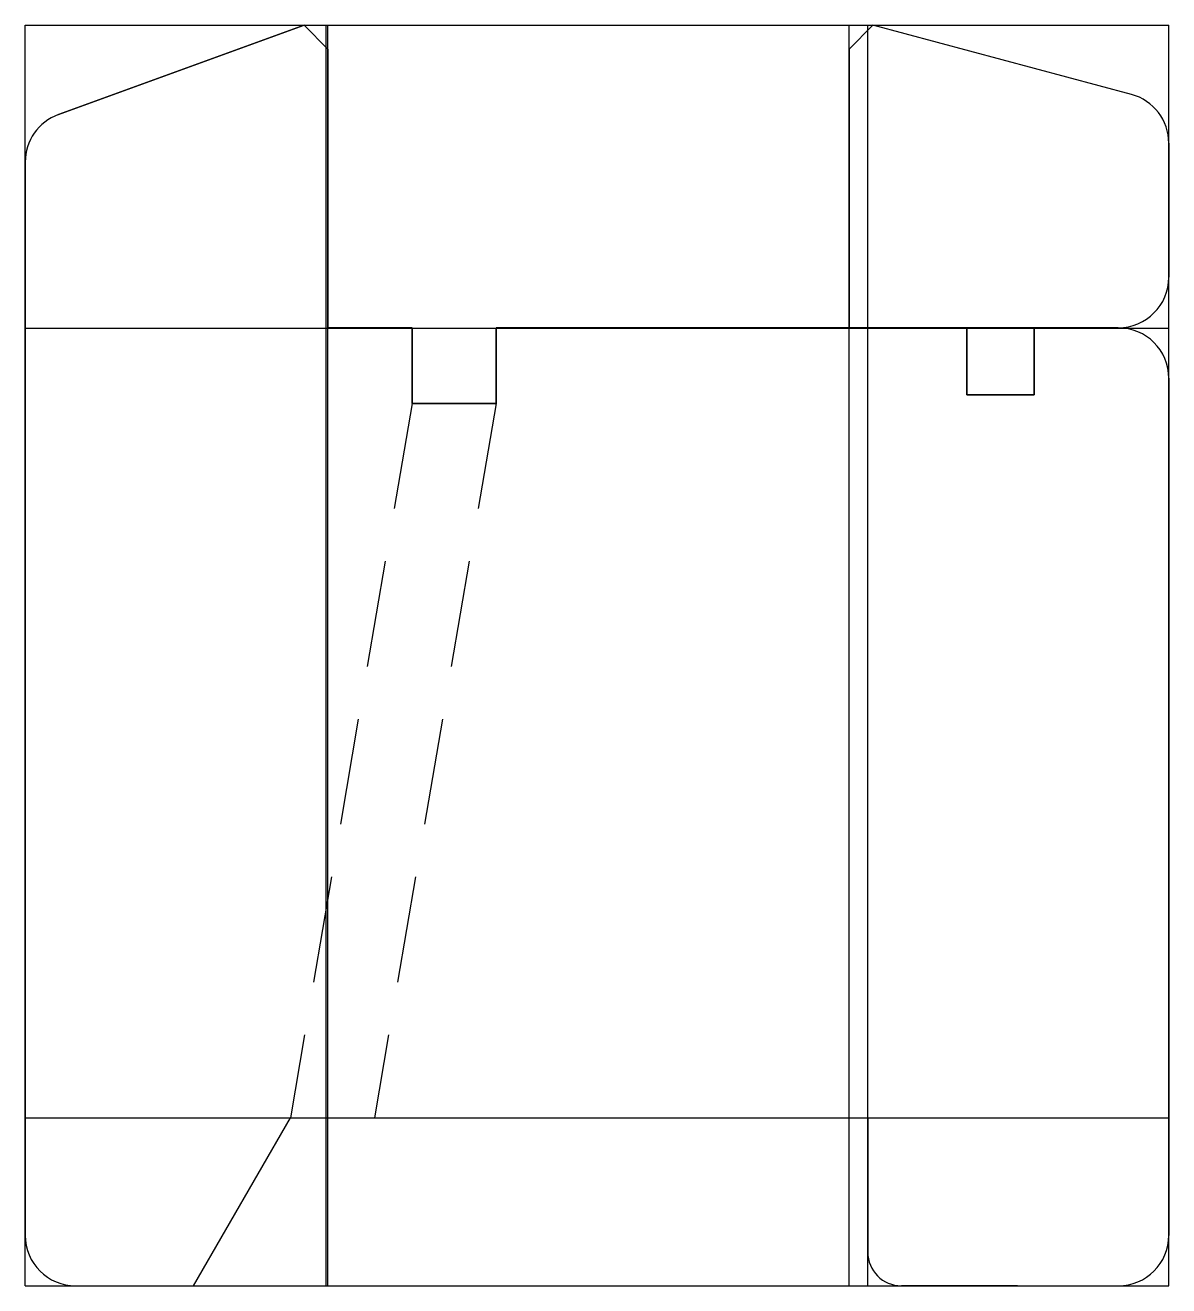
# Model space of a CAD drawing. Extents: x -7.2 to 60.8, y -7 to 68.
import ezdxf

# ---------------------------------------------------------------- set-up
doc = ezdxf.new("R2010")
doc.units = 0
doc.linetypes.add('HIDDEN', pattern=[9.525, 6.35, -3.175])
doc.layers.get('0').update_dxf_attribs({"linetype": 'CONTINUOUS'})

msp = doc.modelspace()

# ---------------------------------------------------------------- linework, layer by layer
at = {"linetype": 'CONTINUOUS'}
for p, q in [((-7.2, 68.03), (60.8, 68.03)), ((-7.2, -6.97), (-7.2, 68.03)), ((9.39, 68.03), (-5.23, 62.71)), ((-5.23, 62.71), (9.39, 68.03)), ((10.8, 66.61), (9.39, 68.03)), ((9.39, 68.03), (10.8, 66.61)), ((10.7, -6.97), (10.7, 68.03)), ((10.8, -6.97), (10.8, 68.03)), ((41.8, -6.97), (41.8, 68.03)), ((43.21, 68.03), (41.8, 66.61)), ((43.21, 68.03), (41.8, 66.61)), ((42.9, -6.97), (42.9, 68.03)), ((58.58, 63.91), (43.21, 68.03)), ((58.58, 63.91), (43.21, 68.03)), ((60.8, -6.97), (60.8, 68.03)), ((10.8, 50.03), (10.8, 66.61)), ((10.8, 66.61), (10.8, 50.03)), ((41.8, 66.61), (41.8, 50.03)), ((41.8, 66.61), (41.8, 50.03)), ((60.8, 53.03), (60.8, 61.01)), ((60.8, 61.01), (60.8, 53.03)), ((-7.2, 59.89), (-7.2, -3.97)), ((-7.2, -3.97), (-7.2, 59.89)), ((-7.2, 50), (60.8, 50)), ((15.8, 50.03), (10.8, 50.03)), ((10.8, 50.03), (15.8, 50.03)), ((15.8, 45.53), (15.8, 50.03)), ((15.8, 50.03), (15.8, 45.53)), ((48.8, 50.03), (20.8, 50.03)), ((20.8, 50.03), (20.8, 45.53)), ((20.8, 45.53), (20.8, 50.03)), ((20.8, 50.03), (48.8, 50.03)), ((41.8, 50.03), (57.8, 50.03)), ((41.8, 50.03), (57.8, 50.03)), ((57.8, 50.03), (41.8, 50.03)), ((48.8, 46.03), (48.8, 50.03)), ((48.8, 50.03), (48.8, 46.03)), ((57.8, 50.03), (52.8, 50.03)), ((52.8, 50.03), (52.8, 46.03)), ((52.8, 46.03), (52.8, 50.03)), ((60.8, -3.97), (60.8, 47.03)), ((60.8, 47.03), (60.8, -3.97)), ((52.8, 46.03), (48.8, 46.03)), ((48.8, 46.03), (52.8, 46.03)), ((20.8, 45.53), (15.8, 45.53)), ((15.8, 45.53), (20.8, 45.53)), ((-7.2, 3.03), (60.8, 3.03)), ((2.8, -6.97), (8.57, 3.03)), ((2.8, -6.97), (8.57, 3.03)), ((8.57, 3.03), (42.9, 3.03)), ((8.57, 3.03), (42.9, 3.03)), ((42.9, 3.03), (42.9, -4.97)), ((42.9, 3.03), (42.9, -4.97)), ((-7.2, -6.97), (60.8, -6.97)), ((-4.2, -6.97), (2.8, -6.97)), ((-4.2, -6.97), (2.8, -6.97)), ((44.9, -6.97), (51.8, -6.97)), ((51.8, -6.97), (44.9, -6.97)), ((51.8, -6.97), (57.8, -6.97)), ((51.8, -6.97), (57.8, -6.97))]:
    msp.add_line(p, q, dxfattribs=at)
at = {"linetype": 'HIDDEN'}
for p, q in [((15.8, 45.53), (8.57, 3.03)), ((20.8, 45.53), (13.57, 3.03))]:
    msp.add_line(p, q, dxfattribs=at)
at = {"linetype": 'CONTINUOUS'}
for centre, radius, start, end in [((57.8, 61.013), 3, 359.93939, 74.92997), ((57.8, 61.013), 3, 359.93939, 74.92997), ((-4.2, 59.892), 3, 110.08007, 180.04505), ((-4.2, 59.892), 3, 110.08007, 180.04505), ((57.8, 53.03), 3, 270, 0), ((57.8, 53.03), 3, 270, 0), ((57.8, 47.03), 3, 0, 90), ((57.8, 47.03), 3, 0, 90), ((-4.2, -3.97), 3, 180, 270), ((-4.2, -3.97), 3, 180, 270), ((57.8, -3.97), 3, 270, 360), ((57.8, -3.97), 3, 270, 360), ((44.9, -4.97), 2, 180, 270), ((44.9, -4.97), 2, 180, 270)]:
    msp.add_arc(centre, radius, start, end, dxfattribs=at)

doc.saveas('drawing.dxf')
